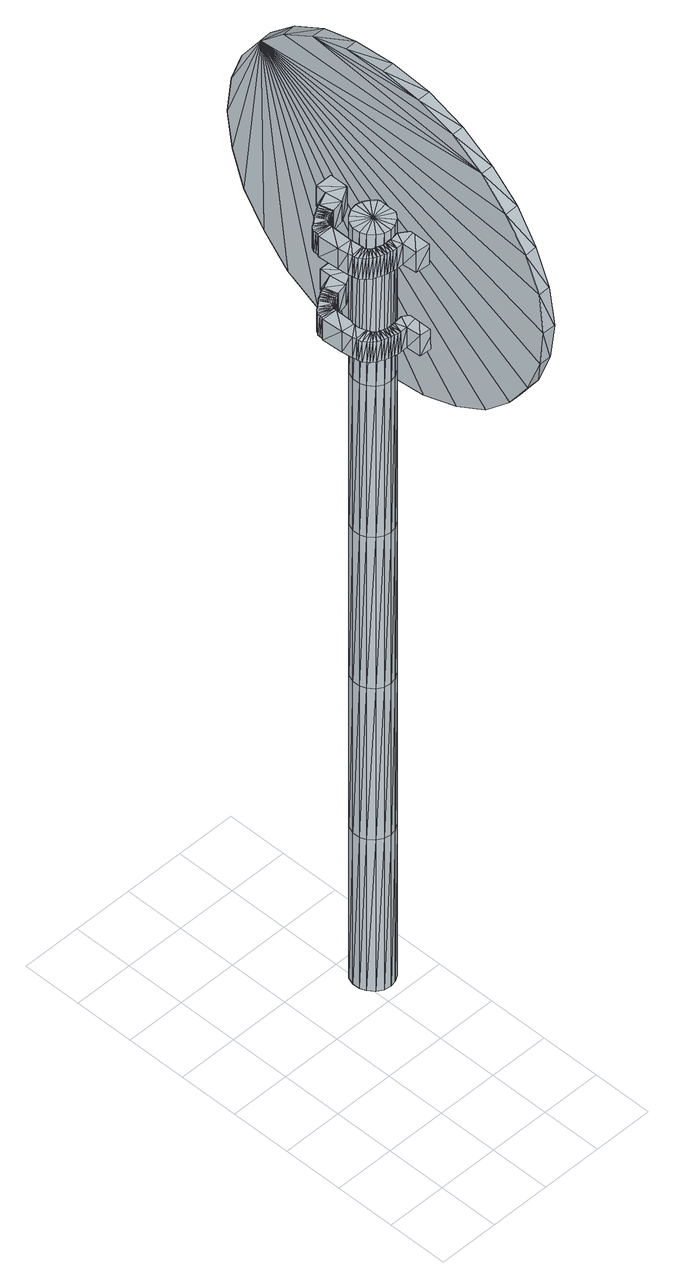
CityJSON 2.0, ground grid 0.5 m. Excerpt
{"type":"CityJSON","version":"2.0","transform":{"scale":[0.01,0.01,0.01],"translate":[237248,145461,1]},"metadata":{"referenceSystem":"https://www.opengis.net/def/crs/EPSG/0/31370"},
"CityObjects":{
"object1":{"type":"GenericCityObject","attributes":{"cluster":95,"mean_distance_to_centroid":0.118,"new_centroid_x":237248.66,"new_centroid_y":145462.16,"mean_distance_to_camera":7.47,"H1":0,"H2":0,"Z_final":115.05,"cluster2":-1,"proj_x":237247.92,"proj_y":145458.8,"id_line":92161,"bearing_l":282.41,"distance":3.44,"orientation":"right","G_obj":282.41},"geometry":[{"type":"MultiSurface","lod":"2","boundaries":[[[0,1,2]],[[2,1,3]],[[3,1,4]],[[4,1,5]],[[5,1,6]],[[1,7,6]],[[1,8,7]],[[1,9,8]],[[1,10,9]],[[1,11,10]],[[1,12,11]],[[1,13,12]],[[1,14,13]],[[15,14,1]],[[16,15,1]],[[17,16,1]],[[18,17,1]],[[0,18,1]],[[19,20,0]],[[19,0,2]],[[21,19,2]],[[21,2,3]],[[21,3,22]],[[22,3,4]],[[22,4,23]],[[23,4,5]],[[23,5,24]],[[24,5,6]],[[24,6,25]],[[25,6,7]],[[25,7,26]],[[26,7,8]],[[26,8,27]],[[8,9,27]],[[27,9,28]],[[9,10,28]],[[10,29,28]],[[10,11,29]],[[11,30,29]],[[11,12,30]],[[30,12,31]],[[31,12,13]],[[31,13,32]],[[32,13,14]],[[32,14,33]],[[33,14,15]],[[33,15,34]],[[34,15,16]],[[34,16,35]],[[35,16,17]],[[36,35,17]],[[18,36,17]],[[20,36,18]],[[20,18,0]],[[37,38,20]],[[37,20,19]],[[39,37,19]],[[21,39,19]],[[39,21,40]],[[40,21,22]],[[40,22,41]],[[41,22,23]],[[41,23,42]],[[42,23,24]],[[42,24,43]],[[43,24,25]],[[43,25,44]],[[44,25,26]],[[26,45,44]],[[26,27,45]],[[27,46,45]],[[27,28,46]],[[28,47,46]],[[28,29,47]],[[47,29,48]],[[29,30,48]],[[48,30,49]],[[49,30,31]],[[49,31,50]],[[50,31,32]],[[50,32,51]],[[51,32,33]],[[51,33,52]],[[52,33,34]],[[52,34,53]],[[53,34,35]],[[54,53,35]],[[54,35,36]],[[38,54,36]],[[38,36,20]],[[55,56,38]],[[55,38,37]],[[57,55,37]],[[57,37,39]],[[57,39,58]],[[58,39,40]],[[58,40,59]],[[59,40,41]],[[59,41,60]],[[60,41,42]],[[60,42,61]],[[61,42,43]],[[61,43,62]],[[62,43,44]],[[44,63,62]],[[44,45,63]],[[45,64,63]],[[45,46,64]],[[46,65,64]],[[46,47,65]],[[47,66,65]],[[47,48,66]],[[66,48,67]],[[67,48,49]],[[67,49,68]],[[68,49,50]],[[68,50,69]],[[69,50,51]],[[69,51,70]],[[70,51,52]],[[70,52,71]],[[71,52,53]],[[72,71,53]],[[72,53,54]],[[56,72,54]],[[56,54,38]],[[73,74,56]],[[73,56,55]],[[75,73,55]],[[75,55,57]],[[75,57,76]],[[76,57,58]],[[76,58,77]],[[77,58,59]],[[77,59,78]],[[78,59,60]],[[78,60,79]],[[79,60,61]],[[79,61,80]],[[80,61,62]],[[62,81,80]],[[62,63,81]],[[63,82,81]],[[63,64,82]],[[64,83,82]],[[64,65,83]],[[65,84,83]],[[65,66,84]],[[84,66,85]],[[85,66,67]],[[85,67,86]],[[86,67,68]],[[86,68,87]],[[87,68,69]],[[87,69,88]],[[88,69,70]],[[88,70,89]],[[89,70,71]],[[90,89,71]],[[90,71,72]],[[74,90,72]],[[74,72,56]],[[91,92,74]],[[91,74,73]],[[93,91,73]],[[93,73,75]],[[93,75,94]],[[94,75,76]],[[94,76,95]],[[95,76,77]],[[95,77,96]],[[96,77,78]],[[96,78,97]],[[97,78,79]],[[97,79,98]],[[98,79,80]],[[80,99,98]],[[80,81,99]],[[81,100,99]],[[81,82,100]],[[82,101,100]],[[82,83,101]],[[83,102,101]],[[83,84,102]],[[102,84,103]],[[103,84,85]],[[103,85,104]],[[104,85,86]],[[104,86,105]],[[105,86,87]],[[105,87,106]],[[106,87,88]],[[106,88,107]],[[107,88,89]],[[108,107,89]],[[108,89,90]],[[92,108,90]],[[92,90,74]],[[92,91,109]],[[91,93,109]],[[93,94,109]],[[94,95,109]],[[95,96,109]],[[109,96,97]],[[109,97,98]],[[109,98,99]],[[109,99,100]],[[109,100,101]],[[109,101,102]],[[109,102,103]],[[109,103,104]],[[105,109,104]],[[106,109,105]],[[107,109,106]],[[108,109,107]],[[92,109,108]],[[110,111,112]],[[113,112,114]],[[115,112,113]],[[116,112,115]],[[117,112,116]],[[118,112,117]],[[119,112,118]],[[120,112,119]],[[121,112,120]],[[122,112,121]],[[122,123,112]],[[123,110,112]],[[111,124,112]],[[124,125,112]],[[125,126,112]],[[126,127,112]],[[127,128,112]],[[128,129,112]],[[129,130,112]],[[130,131,112]],[[112,131,132]],[[131,133,132]],[[131,134,133]],[[133,134,135]],[[133,135,136]],[[135,137,136]],[[133,136,138]],[[136,139,138]],[[136,137,139]],[[137,140,139]],[[137,135,140]],[[135,141,140]],[[135,134,141]],[[134,142,141]],[[134,131,142]],[[131,143,142]],[[131,130,143]],[[143,130,144]],[[144,130,129]],[[144,129,145]],[[145,129,128]],[[145,128,146]],[[146,127,147]],[[147,127,126]],[[147,126,148]],[[148,126,125]],[[148,125,149]],[[149,125,124]],[[150,149,124]],[[150,124,111]],[[151,150,111]],[[151,111,110]],[[152,151,110]],[[152,110,123]],[[146,128,127]],[[153,123,122]],[[154,153,122]],[[154,122,121]],[[155,154,121]],[[155,121,120]],[[156,155,120]],[[156,120,119]],[[157,156,119]],[[157,119,118]],[[157,118,158]],[[158,118,117]],[[158,117,159]],[[153,152,123]],[[159,117,116]],[[159,116,160]],[[160,116,115]],[[160,115,161]],[[161,115,113]],[[161,113,162]],[[162,113,114]],[[162,114,163]],[[163,114,112]],[[163,112,164]],[[164,112,132]],[[132,165,164]],[[132,133,165]],[[133,138,165]],[[138,139,140]],[[161,162,163]],[[160,161,163]],[[159,160,163]],[[158,159,163]],[[157,158,163]],[[156,157,163]],[[155,156,163]],[[154,155,163]],[[153,154,163]],[[153,163,152]],[[152,163,151]],[[151,163,150]],[[150,163,149]],[[149,163,148]],[[148,163,147]],[[147,163,146]],[[146,163,145]],[[145,163,144]],[[144,163,143]],[[143,163,142]],[[163,164,142]],[[142,164,165]],[[142,165,141]],[[165,140,141]],[[165,138,140]],[[166,167,168]],[[168,167,169]],[[170,168,169]],[[170,169,171]],[[170,171,172]],[[172,171,173]],[[172,173,174]],[[174,173,175]],[[174,175,176]],[[176,175,177]],[[176,177,178]],[[178,177,179]],[[178,179,180]],[[180,179,181]],[[180,181,182]],[[182,181,183]],[[182,183,184]],[[184,183,185]],[[184,185,186]],[[186,185,187]],[[186,187,188]],[[188,187,189]],[[188,189,190]],[[190,189,191]],[[192,190,191]],[[192,191,193]],[[194,192,193]],[[194,193,195]],[[196,194,195]],[[196,195,197]],[[198,196,197]],[[198,197,199]],[[200,198,199]],[[200,199,201]],[[202,200,201]],[[202,201,203]],[[204,202,203]],[[204,203,205]],[[206,204,205]],[[206,205,207]],[[208,206,207]],[[208,207,209]],[[210,208,209]],[[210,209,211]],[[212,210,211]],[[212,211,213]],[[214,212,213]],[[214,213,215]],[[216,214,215]],[[216,215,217]],[[216,217,218]],[[218,217,219]],[[218,219,220]],[[220,219,221]],[[220,221,222]],[[222,221,223]],[[222,223,224]],[[224,223,225]],[[224,225,226]],[[226,225,227]],[[226,227,228]],[[228,227,229]],[[228,229,230]],[[230,229,231]],[[230,231,232]],[[232,231,233]],[[232,233,234]],[[234,233,235]],[[234,235,236]],[[236,235,237]],[[238,236,237]],[[238,237,239]],[[238,239,240]],[[240,239,241]],[[241,242,240]],[[241,243,242]],[[242,243,244]],[[244,243,245]],[[244,245,246]],[[246,245,247]],[[246,247,248]],[[248,247,249]],[[248,249,250]],[[250,249,251]],[[250,251,252]],[[252,251,253]],[[252,253,254]],[[254,253,255]],[[254,255,256]],[[256,255,257]],[[256,257,258]],[[258,257,259]],[[258,259,260]],[[260,259,261]],[[260,261,262]],[[262,261,263]],[[262,263,264]],[[264,263,265]],[[264,265,266]],[[266,265,267]],[[267,268,266]],[[267,269,268]],[[269,270,268]],[[269,271,270]],[[271,272,270]],[[271,273,272]],[[273,274,272]],[[273,275,274]],[[275,276,274]],[[275,277,276]],[[277,278,276]],[[277,279,278]],[[279,280,278]],[[279,281,280]],[[281,282,280]],[[281,283,282]],[[283,284,282]],[[283,285,284]],[[285,286,284]],[[285,287,286]],[[287,288,286]],[[287,289,288]],[[288,289,290]],[[290,289,291]],[[290,291,292]],[[292,291,293]],[[292,293,294]],[[294,293,295]],[[294,295,296]],[[296,295,297]],[[296,297,298]],[[298,297,299]],[[298,299,300]],[[300,299,301]],[[300,301,302]],[[302,301,303]],[[302,303,304]],[[304,303,305]],[[304,305,306]],[[306,305,307]],[[306,307,308]],[[308,307,309]],[[308,309,310]],[[310,309,311]],[[311,166,310]],[[311,167,166]],[[169,167,311]],[[169,311,171]],[[171,311,309]],[[173,171,309]],[[173,309,307]],[[175,173,307]],[[175,307,305]],[[177,175,305]],[[177,305,303]],[[179,177,303]],[[179,303,301]],[[181,179,301]],[[181,301,299]],[[183,181,299]],[[183,299,297]],[[183,297,295]],[[185,183,295]],[[185,295,293]],[[187,185,293]],[[187,293,291]],[[189,187,291]],[[189,291,289]],[[189,289,287]],[[189,287,285]],[[191,189,285]],[[191,285,283]],[[193,191,283]],[[195,193,283]],[[195,283,281]],[[197,195,281]],[[199,197,281]],[[201,199,281]],[[201,281,279]],[[203,201,279]],[[205,203,279]],[[205,279,277]],[[205,277,207]],[[207,277,209]],[[209,277,275]],[[209,275,211]],[[211,275,273]],[[211,273,213]],[[213,273,271]],[[213,271,215]],[[215,271,269]],[[215,269,217]],[[217,269,219]],[[219,269,267]],[[219,267,221]],[[221,267,265]],[[221,265,223]],[[223,265,263]],[[223,263,225]],[[225,263,261]],[[225,261,227]],[[227,261,259]],[[227,259,229]],[[229,259,257]],[[229,257,255]],[[229,255,231]],[[231,255,253]],[[231,253,233]],[[233,253,251]],[[233,251,235]],[[251,249,235]],[[235,249,247]],[[235,247,237]],[[247,245,237]],[[237,245,243]],[[237,243,239]],[[239,243,241]],[[238,240,242]],[[168,310,166]],[[170,310,168]],[[170,308,310]],[[172,308,170]],[[172,306,308]],[[174,306,172]],[[174,304,306]],[[176,304,174]],[[176,302,304]],[[178,302,176]],[[178,300,302]],[[180,300,178]],[[180,298,300]],[[182,298,180]],[[182,296,298]],[[182,294,296]],[[184,294,182]],[[184,292,294]],[[186,292,184]],[[186,290,292]],[[188,290,186]],[[188,288,290]],[[188,286,288]],[[188,284,286]],[[190,284,188]],[[190,282,284]],[[192,282,190]],[[194,282,192]],[[194,280,282]],[[196,280,194]],[[198,280,196]],[[200,280,198]],[[200,278,280]],[[202,278,200]],[[204,278,202]],[[204,276,278]],[[204,206,276]],[[206,208,276]],[[208,274,276]],[[208,210,274]],[[210,272,274]],[[210,212,272]],[[212,270,272]],[[212,214,270]],[[214,268,270]],[[214,216,268]],[[216,218,268]],[[218,266,268]],[[218,220,266]],[[220,264,266]],[[220,222,264]],[[222,262,264]],[[222,224,262]],[[224,260,262]],[[224,226,260]],[[226,258,260]],[[226,228,258]],[[228,256,258]],[[228,254,256]],[[228,230,254]],[[230,252,254]],[[230,232,252]],[[232,250,252]],[[232,234,250]],[[250,234,248]],[[234,246,248]],[[234,236,246]],[[246,236,244]],[[236,242,244]],[[236,238,242]],[[312,313,314]],[[314,313,315]],[[316,314,315]],[[316,315,317]],[[316,317,318]],[[318,317,319]],[[318,319,320]],[[320,319,321]],[[320,321,322]],[[322,321,323]],[[322,323,324]],[[324,323,325]],[[324,325,326]],[[326,325,327]],[[326,327,328]],[[328,327,329]],[[328,329,330]],[[330,329,331]],[[330,331,332]],[[332,331,333]],[[332,333,334]],[[334,333,335]],[[334,335,336]],[[336,335,337]],[[338,336,337]],[[338,337,339]],[[340,338,339]],[[340,339,341]],[[342,340,341]],[[342,341,343]],[[344,342,343]],[[344,343,345]],[[346,344,345]],[[346,345,347]],[[348,346,347]],[[348,347,349]],[[350,348,349]],[[350,349,351]],[[352,350,351]],[[352,351,353]],[[354,352,353]],[[354,353,355]],[[356,354,355]],[[356,355,357]],[[358,356,357]],[[358,357,359]],[[360,358,359]],[[360,359,361]],[[362,360,361]],[[362,361,363]],[[362,363,364]],[[364,363,365]],[[364,365,366]],[[366,365,367]],[[366,367,368]],[[368,367,369]],[[368,369,370]],[[370,369,371]],[[370,371,372]],[[372,371,373]],[[372,373,374]],[[374,373,375]],[[374,375,376]],[[376,375,377]],[[376,377,378]],[[378,377,379]],[[378,379,380]],[[380,379,381]],[[380,381,382]],[[382,381,383]],[[384,382,383]],[[384,383,385]],[[384,385,386]],[[386,385,387]],[[387,388,386]],[[387,389,388]],[[388,389,390]],[[390,389,391]],[[390,391,392]],[[392,391,393]],[[392,393,394]],[[394,393,395]],[[394,395,396]],[[396,395,397]],[[396,397,398]],[[398,397,399]],[[398,399,400]],[[400,399,401]],[[400,401,402]],[[402,401,403]],[[402,403,404]],[[404,403,405]],[[404,405,406]],[[406,405,407]],[[406,407,408]],[[408,407,409]],[[408,409,410]],[[410,409,411]],[[410,411,412]],[[412,411,413]],[[413,414,412]],[[413,415,414]],[[415,416,414]],[[415,417,416]],[[417,418,416]],[[417,419,418]],[[419,420,418]],[[419,421,420]],[[421,422,420]],[[421,423,422]],[[423,424,422]],[[423,425,424]],[[425,426,424]],[[425,427,426]],[[427,428,426]],[[427,429,428]],[[429,430,428]],[[429,431,430]],[[431,432,430]],[[431,433,432]],[[433,434,432]],[[433,435,434]],[[434,435,436]],[[436,435,437]],[[436,437,438]],[[438,437,439]],[[438,439,440]],[[440,439,441]],[[440,441,442]],[[442,441,443]],[[442,443,444]],[[444,443,445]],[[444,445,446]],[[446,445,447]],[[446,447,448]],[[448,447,449]],[[448,449,450]],[[450,449,451]],[[450,451,452]],[[452,451,453]],[[452,453,454]],[[454,453,455]],[[454,455,456]],[[456,455,457]],[[457,312,456]],[[457,313,312]],[[315,313,457]],[[315,457,317]],[[317,457,455]],[[319,317,455]],[[319,455,453]],[[321,319,453]],[[321,453,451]],[[323,321,451]],[[323,451,449]],[[325,323,449]],[[325,449,447]],[[327,325,447]],[[327,447,445]],[[329,327,445]],[[329,445,443]],[[329,443,441]],[[331,329,441]],[[331,441,439]],[[333,331,439]],[[333,439,437]],[[335,333,437]],[[335,437,435]],[[335,435,433]],[[335,433,431]],[[337,335,431]],[[337,431,429]],[[339,337,429]],[[341,339,429]],[[341,429,427]],[[343,341,427]],[[345,343,427]],[[347,345,427]],[[347,427,425]],[[349,347,425]],[[351,349,425]],[[351,425,423]],[[351,423,353]],[[353,423,355]],[[355,423,421]],[[355,421,357]],[[357,421,419]],[[357,419,359]],[[359,419,417]],[[359,417,361]],[[361,417,415]],[[361,415,363]],[[363,415,365]],[[365,415,413]],[[365,413,367]],[[367,413,411]],[[367,411,369]],[[369,411,409]],[[369,409,371]],[[371,409,407]],[[371,407,373]],[[373,407,405]],[[373,405,375]],[[375,405,403]],[[375,403,401]],[[375,401,377]],[[377,401,399]],[[377,399,379]],[[379,399,397]],[[379,397,381]],[[397,395,381]],[[381,395,393]],[[381,393,383]],[[393,391,383]],[[383,391,389]],[[383,389,385]],[[385,389,387]],[[384,386,388]],[[314,456,312]],[[316,456,314]],[[316,454,456]],[[318,454,316]],[[318,452,454]],[[320,452,318]],[[320,450,452]],[[322,450,320]],[[322,448,450]],[[324,448,322]],[[324,446,448]],[[326,446,324]],[[326,444,446]],[[328,444,326]],[[328,442,444]],[[328,440,442]],[[330,440,328]],[[330,438,440]],[[332,438,330]],[[332,436,438]],[[334,436,332]],[[334,434,436]],[[334,432,434]],[[334,430,432]],[[336,430,334]],[[336,428,430]],[[338,428,336]],[[340,428,338]],[[340,426,428]],[[342,426,340]],[[344,426,342]],[[346,426,344]],[[346,424,426]],[[348,424,346]],[[350,424,348]],[[350,422,424]],[[350,352,422]],[[352,354,422]],[[354,420,422]],[[354,356,420]],[[356,418,420]],[[356,358,418]],[[358,416,418]],[[358,360,416]],[[360,414,416]],[[360,362,414]],[[362,364,414]],[[364,412,414]],[[364,366,412]],[[366,410,412]],[[366,368,410]],[[368,408,410]],[[368,370,408]],[[370,406,408]],[[370,372,406]],[[372,404,406]],[[372,374,404]],[[374,402,404]],[[374,400,402]],[[374,376,400]],[[376,398,400]],[[376,378,398]],[[378,396,398]],[[378,380,396]],[[396,380,394]],[[380,392,394]],[[380,382,392]],[[392,382,390]],[[382,388,390]],[[382,384,388]]]}]}
},
"vertices":[
[112,193,1],[112,176,1],[106,192,1],[101,189,1],[97,185,1],[95,179,1],[95,173,1],[97,168,1],[101,163,1],[106,160,1],[112,159,1],[117,160,1],[122,163,1],[126,168,1],[128,173,1],[128,179,1],[126,185,1],[122,189,1],[117,192,1],[106,192,150],[112,193,150],[101,189,150],[97,185,150],[95,179,150],[95,173,150],[97,168,150],[101,163,150],[106,160,150],[112,159,150],[117,160,150],[122,163,150],[126,168,150],[128,173,150],[128,179,150],[126,185,150],[122,189,150],[117,192,150],[106,192,299],[112,193,299],[101,189,299],[97,185,299],[95,179,299],[95,173,299],[97,168,299],[101,163,299],[106,160,299],[112,159,299],[117,160,299],[122,163,299],[126,168,299],[128,173,299],[128,179,299],[126,185,299],[122,189,299],[117,192,299],[106,192,448],[112,193,448],[101,189,448],[97,185,448],[95,179,448],[95,173,448],[97,168,448],[101,163,448],[106,160,448],[112,159,448],[117,160,448],[122,163,448],[126,168,448],[128,173,448],[128,179,448],[126,185,448],[122,189,448],[117,192,448],[106,192,597],[112,193,597],[101,189,597],[97,185,597],[95,179,597],[95,173,597],[97,168,597],[101,163,597],[106,160,597],[112,159,597],[117,160,597],[122,163,597],[126,168,597],[128,173,597],[128,179,597],[126,185,597],[122,189,597],[117,192,597],[106,192,746],[112,193,746],[101,189,746],[97,185,746],[95,179,746],[95,173,746],[97,168,746],[101,163,746],[106,160,746],[112,159,746],[117,160,746],[122,163,746],[126,168,746],[128,173,746],[128,179,746],[126,185,746],[122,189,746],[117,192,746],[112,176,746],[129,113,593],[129,85,610],[125,297,822],[126,326,763],[125,315,794],[126,330,728],[127,326,694],[127,315,662],[128,297,634],[128,274,610],[129,246,593],[129,214,581],[129,179,577],[129,145,581],[129,62,634],[128,44,662],[128,32,694],[127,28,728],[127,32,763],[126,44,794],[125,62,822],[125,85,846],[124,274,846],[124,246,864],[125,113,864],[124,145,875],[124,214,875],[124,179,879],[134,214,875],[134,179,879],[135,145,875],[135,113,864],[135,85,846],[136,62,823],[136,44,795],[137,32,763],[138,28,728],[138,32,694],[139,44,662],[139,62,634],[140,85,611],[140,113,593],[140,145,581],[140,179,577],[140,214,581],[139,246,593],[139,274,611],[138,297,634],[138,315,662],[137,326,694],[137,330,728],[136,326,763],[135,315,795],[135,297,823],[135,274,846],[135,246,864],[133,231,652],[133,231,632],[116,231,652],[116,231,632],[116,222,652],[116,222,632],[105,217,652],[105,217,632],[104,217,652],[104,217,632],[102,216,652],[102,216,632],[100,215,652],[100,215,632],[99,214,652],[99,214,632],[97,213,652],[97,213,632],[95,212,652],[95,212,632],[94,211,652],[94,211,632],[89,207,652],[89,207,632],[87,206,652],[87,206,632],[86,205,652],[86,205,632],[85,203,652],[85,203,632],[84,202,652],[84,202,632],[84,200,652],[84,200,632],[84,198,652],[84,198,632],[83,196,652],[83,196,632],[84,179,652],[84,179,632],[85,170,652],[85,170,632],[86,167,652],[86,167,632],[86,165,652],[86,165,632],[87,162,652],[87,162,632],[89,160,652],[89,160,632],[90,158,652],[90,158,632],[92,157,652],[92,157,632],[94,155,652],[94,155,632],[97,154,652],[97,154,632],[99,153,652],[99,153,632],[102,152,652],[102,152,632],[104,151,652],[104,151,632],[107,151,652],[107,151,632],[109,150,652],[109,150,632],[112,150,652],[112,150,632],[118,150,652],[118,150,632],[119,138,652],[119,138,632],[133,137,652],[133,137,632],[133,153,652],[133,153,632],[123,160,652],[123,160,632],[115,159,652],[115,159,632],[113,159,652],[113,159,632],[111,159,652],[111,159,632],[110,159,652],[110,159,632],[108,159,652],[108,159,632],[106,160,652],[106,160,632],[105,160,652],[105,160,632],[103,161,652],[103,161,632],[102,161,652],[102,161,632],[100,162,652],[100,162,632],[99,163,652],[99,163,632],[98,164,652],[98,164,632],[98,165,652],[98,165,632],[97,167,652],[97,167,632],[97,168,652],[97,168,632],[96,178,652],[96,178,632],[96,196,652],[96,196,632],[96,198,652],[96,198,632],[96,199,652],[96,199,632],[97,200,652],[97,200,632],[97,201,652],[97,201,632],[98,202,652],[98,202,632],[99,202,652],[99,202,632],[100,203,652],[100,203,632],[101,204,652],[101,204,632],[102,204,652],[102,204,632],[103,205,652],[103,205,632],[104,205,652],[104,205,632],[106,205,652],[106,205,632],[107,206,652],[107,206,632],[108,206,652],[108,206,632],[118,208,652],[118,208,632],[130,215,652],[130,215,632],[129,231,737],[129,231,717],[112,231,737],[112,231,717],[112,222,737],[112,222,717],[101,217,737],[101,217,717],[100,217,737],[100,217,717],[98,216,737],[98,216,717],[96,215,737],[96,215,717],[95,214,737],[95,214,717],[93,213,737],[93,213,717],[91,212,737],[91,212,717],[90,211,737],[90,211,717],[85,207,737],[85,207,717],[83,206,737],[83,206,717],[82,205,737],[82,205,717],[81,203,737],[81,203,717],[80,202,737],[80,202,717],[80,200,737],[80,200,717],[80,198,737],[80,198,717],[79,196,737],[79,196,717],[80,179,737],[80,179,717],[81,170,737],[81,170,717],[82,167,737],[82,167,717],[82,165,737],[82,165,717],[83,162,737],[83,162,717],[85,160,737],[85,160,717],[86,158,737],[86,158,717],[88,157,737],[88,157,717],[90,155,737],[90,155,717],[93,154,737],[93,154,717],[95,153,737],[95,153,717],[98,152,737],[98,152,717],[100,151,737],[100,151,717],[103,151,737],[103,151,717],[105,150,737],[105,150,717],[108,150,737],[108,150,717],[114,150,737],[114,150,717],[115,138,737],[115,138,717],[129,137,737],[129,137,717],[129,153,737],[129,153,717],[119,160,737],[119,160,717],[111,159,737],[111,159,717],[109,159,737],[109,159,717],[107,159,737],[107,159,717],[106,159,737],[106,159,717],[104,159,737],[104,159,717],[102,160,737],[102,160,717],[101,160,737],[101,160,717],[99,161,737],[99,161,717],[98,161,737],[98,161,717],[96,162,737],[96,162,717],[95,163,737],[95,163,717],[94,164,737],[94,164,717],[93,165,737],[93,165,717],[93,167,737],[93,167,717],[93,168,737],[93,168,717],[92,178,737],[92,178,717],[92,196,737],[92,196,717],[92,198,737],[92,198,717],[92,199,737],[92,199,717],[93,200,737],[93,200,717],[93,201,737],[93,201,717],[94,202,737],[94,202,717],[95,202,737],[95,202,717],[96,203,737],[96,203,717],[97,204,737],[97,204,717],[98,204,737],[98,204,717],[99,205,737],[99,205,717],[100,205,737],[100,205,717],[101,205,737],[101,205,717],[103,206,737],[103,206,717],[104,206,737],[104,206,717],[114,208,737],[114,208,717],[126,215,737],[126,215,717]
]}
